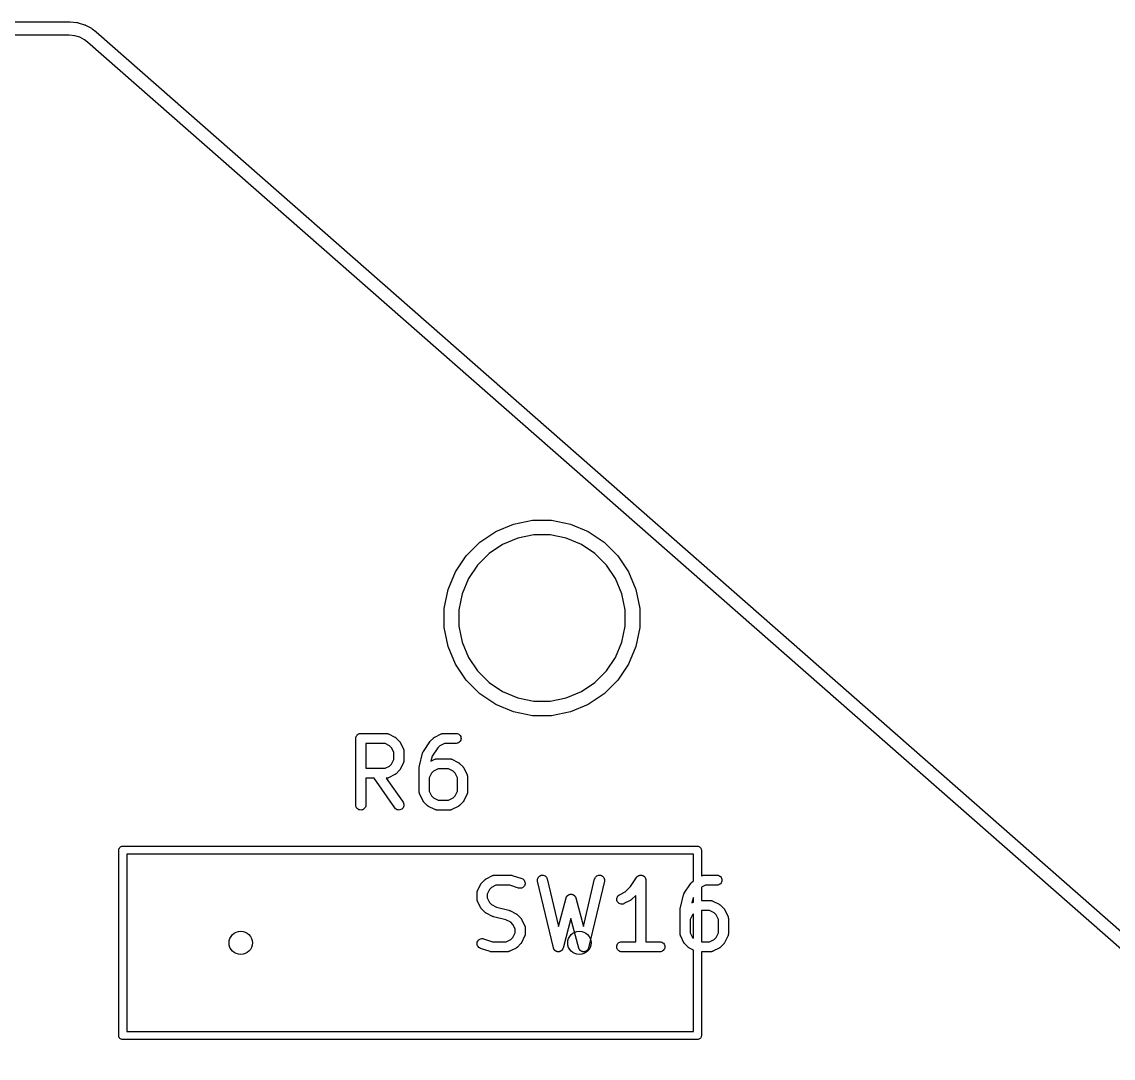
# Model space of a CAD drawing. Extents: x 17 to 176, y -177 to -9.
# Drawn here: x 125.75 to 142.12, y -24.59 to -9.04 of the extents above; entities that cross this region are included whole.
import ezdxf

# ---------------------------------------------------------------- set-up
doc = ezdxf.new("R2010")
doc.units = 0
doc.layers.add('BLACK', color=7, linetype='CONTINUOUS')

msp = doc.modelspace()

# ---------------------------------------------------------------- linework, layer by layer
at = {"layer": 'BLACK', "linetype": 'CONTINUOUS'}
for p, q in [((112.273, -9.044), (126.469, -9.044)), ((126.469, -9.044), (126.474, -9.0445)), ((126.474, -9.0445), (126.474, -9.0445)), ((126.474, -9.0445), (126.573, -9.0541)), ((126.573, -9.0541), (126.573, -9.0541)), ((126.573, -9.0541), (126.574, -9.0543)), ((126.574, -9.0543), (126.583, -9.0562)), ((126.583, -9.0562), (126.592, -9.0579)), ((126.592, -9.0579), (126.687, -9.0866)), ((126.687, -9.0866), (126.688, -9.087)), ((126.688, -9.087), (126.697, -9.0906)), ((126.697, -9.0906), (126.705, -9.094)), ((126.705, -9.094), (126.792, -9.1406)), ((126.792, -9.1406), (126.794, -9.1412)), ((126.794, -9.1412), (126.8, -9.1455)), ((126.8, -9.1455), (126.806, -9.1495)), ((126.806, -9.1495), (126.859, -9.1899)), ((126.46, -9.244), (112.368, -9.244)), ((126.544, -9.2522), (126.46, -9.244)), ((126.62, -9.2752), (126.544, -9.2522)), ((126.691, -9.3133), (126.62, -9.2752)), ((126.736, -9.3476), (126.691, -9.3133)), ((126.859, -9.1899), (126.862, -9.1919)), ((126.862, -9.1919), (175.379, -51.7871)), ((175.24, -51.931), (126.736, -9.3476)), ((133.124, -16.5772), (133.407, -16.5209)), ((133.407, -16.5209), (133.696, -16.5209)), ((133.696, -16.5209), (133.979, -16.5772)), ((132.617, -16.8481), (132.857, -16.6877)), ((132.857, -16.6877), (133.124, -16.5772)), ((133.979, -16.5772), (134.245, -16.6877)), ((134.245, -16.6877), (134.485, -16.8481)), ((132.413, -17.0522), (132.617, -16.8481)), ((133.188, -16.7878), (132.961, -16.8817)), ((133.429, -16.7399), (133.188, -16.7878)), ((133.674, -16.7399), (133.429, -16.7399)), ((133.915, -16.7878), (133.674, -16.7399)), ((134.142, -16.8817), (133.915, -16.7878)), ((134.485, -16.8481), (134.69, -17.0522)), ((132.757, -17.0181), (132.583, -17.1918)), ((132.961, -16.8817), (132.757, -17.0181)), ((134.346, -17.0181), (134.142, -16.8817)), ((134.52, -17.1918), (134.346, -17.0181)), ((132.253, -17.2922), (132.413, -17.0522)), ((134.69, -17.0522), (134.85, -17.2922)), ((132.142, -17.5589), (132.253, -17.2922)), ((132.583, -17.1918), (132.447, -17.3959)), ((134.656, -17.3959), (134.52, -17.1918)), ((134.85, -17.2922), (134.96, -17.5589)), ((132.447, -17.3959), (132.353, -17.6228)), ((134.75, -17.6228), (134.656, -17.3959)), ((132.086, -17.842), (132.142, -17.5589)), ((132.353, -17.6228), (132.305, -17.8636)), ((134.798, -17.8636), (134.75, -17.6228)), ((134.96, -17.5589), (135.017, -17.842)), ((132.086, -18.1307), (132.086, -17.842)), ((135.017, -17.842), (135.017, -18.1307)), ((132.305, -17.8636), (132.305, -18.1091)), ((134.798, -18.1091), (134.798, -17.8636)), ((132.142, -18.4138), (132.086, -18.1307)), ((132.305, -18.1091), (132.353, -18.35)), ((134.75, -18.35), (134.798, -18.1091)), ((135.017, -18.1307), (134.96, -18.4138)), ((132.253, -18.6805), (132.142, -18.4138)), ((132.353, -18.35), (132.447, -18.5768)), ((134.656, -18.5768), (134.75, -18.35)), ((134.96, -18.4138), (134.85, -18.6805)), ((132.447, -18.5768), (132.583, -18.781)), ((134.52, -18.781), (134.656, -18.5768)), ((132.413, -18.9206), (132.253, -18.6805)), ((132.583, -18.781), (132.757, -18.9546)), ((134.346, -18.9546), (134.52, -18.781)), ((134.85, -18.6805), (134.69, -18.9206)), ((132.617, -19.1247), (132.413, -18.9206)), ((132.757, -18.9546), (132.961, -19.091)), ((134.142, -19.091), (134.346, -18.9546)), ((134.69, -18.9206), (134.485, -19.1247)), ((132.857, -19.285), (132.617, -19.1247)), ((132.961, -19.091), (133.188, -19.185)), ((133.915, -19.185), (134.142, -19.091)), ((134.485, -19.1247), (134.245, -19.285)), ((133.124, -19.3955), (132.857, -19.285)), ((133.188, -19.185), (133.429, -19.2329)), ((133.429, -19.2329), (133.674, -19.2329)), ((133.674, -19.2329), (133.915, -19.185)), ((134.245, -19.285), (133.979, -19.3955)), ((133.407, -19.4518), (133.124, -19.3955)), ((133.696, -19.4518), (133.407, -19.4518)), ((133.979, -19.3955), (133.696, -19.4518)), ((130.759, -19.7913), (130.76, -19.7843)), ((130.759, -19.7918), (130.759, -19.7913)), ((130.759, -19.7919), (130.759, -19.7918)), ((130.759, -19.7924), (130.759, -19.7919)), ((130.759, -19.7919), (130.759, -19.7919)), ((130.759, -20.7924), (130.759, -19.7924)), ((130.76, -19.7773), (130.761, -19.777)), ((130.76, -19.7843), (130.76, -19.7773)), ((130.761, -19.7768), (130.763, -19.7701)), ((130.761, -19.777), (130.761, -19.7768)), ((130.763, -19.7701), (130.765, -19.7633)), ((130.765, -19.7628), (130.768, -19.7566)), ((130.765, -19.7631), (130.765, -19.7628)), ((130.765, -19.7633), (130.765, -19.7631)), ((130.768, -19.7566), (130.772, -19.7504)), ((130.772, -19.75), (130.777, -19.7446)), ((130.772, -19.7502), (130.772, -19.75)), ((130.772, -19.7504), (130.772, -19.7502)), ((130.777, -19.7446), (130.781, -19.7392)), ((130.781, -19.7388), (130.787, -19.7344)), ((130.781, -19.739), (130.781, -19.7388)), ((130.781, -19.7392), (130.781, -19.739)), ((130.787, -19.7344), (130.792, -19.7299)), ((130.792, -19.7299), (130.793, -19.7298)), ((130.793, -19.7296), (130.799, -19.7264)), ((130.793, -19.7298), (130.793, -19.7296)), ((130.799, -19.7264), (130.805, -19.723)), ((130.805, -19.723), (130.806, -19.723)), ((130.806, -19.7228), (130.813, -19.7208)), ((130.806, -19.723), (130.806, -19.7228)), ((130.813, -19.7208), (130.819, -19.7188)), ((130.819, -19.7188), (130.82, -19.7188)), ((130.82, -19.7187), (130.827, -19.7181)), ((130.82, -19.7188), (130.82, -19.7187)), ((130.827, -19.7181), (130.834, -19.7174)), ((130.834, -19.7174), (131.215, -19.7174)), ((131.215, -19.7174), (131.216, -19.7174)), ((131.216, -19.7174), (131.218, -19.7176)), ((131.218, -19.7176), (131.22, -19.7176)), ((131.22, -19.7176), (131.225, -19.7184)), ((131.225, -19.7184), (131.23, -19.719)), ((131.23, -19.719), (131.233, -19.7197)), ((131.233, -19.7197), (131.235, -19.7201)), ((131.235, -19.7201), (131.24, -19.7219)), ((131.24, -19.7219), (131.244, -19.7234)), ((131.244, -19.7234), (131.246, -19.7245)), ((131.246, -19.7245), (131.248, -19.7253)), ((131.248, -19.7253), (131.344, -19.7729)), ((131.344, -19.7729), (131.345, -19.7734)), ((131.345, -19.7734), (131.348, -19.7757)), ((131.348, -19.7757), (131.352, -19.7777)), ((131.352, -19.7777), (131.354, -19.7797)), ((131.354, -19.7797), (131.357, -19.7814)), ((131.357, -19.7814), (131.36, -19.7843)), ((131.36, -19.7843), (131.363, -19.787)), ((131.363, -19.787), (131.411, -19.8346)), ((131.876, -19.8346), (131.924, -19.787)), ((131.924, -19.7862), (131.928, -19.7836)), ((131.924, -19.787), (131.924, -19.7862)), ((131.928, -19.7836), (131.931, -19.7807)), ((131.931, -19.7807), (131.933, -19.779)), ((131.933, -19.779), (131.936, -19.7771)), ((131.936, -19.7771), (131.94, -19.7752)), ((131.94, -19.7752), (131.943, -19.7729)), ((131.943, -19.7729), (132.038, -19.7253)), ((132.038, -19.7253), (132.039, -19.7248)), ((132.039, -19.7248), (132.041, -19.7241)), ((132.041, -19.7241), (132.043, -19.723)), ((132.043, -19.723), (132.048, -19.7216)), ((132.048, -19.7216), (132.053, -19.7198)), ((132.053, -19.7198), (132.055, -19.7194)), ((132.055, -19.7194), (132.057, -19.7188)), ((132.057, -19.7188), (132.063, -19.7183)), ((132.063, -19.7183), (132.068, -19.7175)), ((132.068, -19.7175), (132.07, -19.7176)), ((132.07, -19.7176), (132.072, -19.7174)), ((132.072, -19.7174), (132.262, -19.7174)), ((132.262, -19.7174), (132.264, -19.7174)), ((132.264, -19.7174), (132.278, -19.719)), ((132.278, -19.719), (132.292, -19.7234)), ((132.292, -19.7234), (132.305, -19.7305)), ((132.305, -19.7305), (132.316, -19.7399)), ((132.316, -19.7399), (132.325, -19.7513)), ((132.325, -19.7513), (132.332, -19.7643)), ((132.332, -19.7643), (132.336, -19.7783)), ((132.336, -19.8075), (132.332, -19.8214)), ((132.336, -19.7783), (132.337, -19.7929)), ((132.337, -19.7929), (132.336, -19.8075)), ((130.909, -19.8674), (130.909, -20.2412)), ((131.197, -19.8674), (130.909, -19.8674)), ((131.266, -19.9016), (131.197, -19.8674)), ((131.296, -19.932), (131.266, -19.9016)), ((131.33, -20.0006), (131.296, -19.932)), ((131.411, -19.8346), (131.411, -19.8353)), ((131.411, -19.8353), (131.414, -19.8386)), ((131.414, -19.8386), (131.417, -19.8417)), ((131.417, -19.8417), (131.419, -19.8443)), ((131.419, -19.8443), (131.421, -19.8468)), ((131.421, -19.8468), (131.423, -19.8505)), ((131.423, -19.8505), (131.425, -19.8541)), ((131.425, -19.8541), (131.472, -19.9493)), ((131.472, -19.9493), (131.473, -19.9503)), ((131.473, -19.9503), (131.474, -19.9523)), ((131.474, -19.9523), (131.475, -19.9543)), ((131.475, -19.9543), (131.476, -19.9592)), ((131.476, -19.9592), (131.478, -19.964)), ((131.478, -19.964), (131.478, -19.9662)), ((131.478, -19.9662), (131.479, -19.9683)), ((131.479, -19.9683), (131.479, -19.9734)), ((131.772, -19.9889), (131.867, -19.846)), ((131.867, -19.8451), (131.872, -19.8399)), ((131.867, -19.8459), (131.867, -19.8451)), ((131.867, -19.846), (131.867, -19.8459)), ((131.867, -19.8459), (131.867, -19.8459)), ((131.867, -19.8459), (131.867, -19.8459)), ((131.872, -19.8399), (131.876, -19.8346)), ((131.987, -19.9354), (131.904, -20.0613)), ((132.021, -19.9016), (131.987, -19.9354)), ((132.09, -19.8674), (132.021, -19.9016)), ((132.262, -19.8674), (132.09, -19.8674)), ((132.277, -19.866), (132.262, -19.8674)), ((132.291, -19.8617), (132.277, -19.866)), ((132.304, -19.8548), (132.291, -19.8617)), ((132.315, -19.8456), (132.304, -19.8548)), ((132.325, -19.8343), (132.315, -19.8456)), ((132.332, -19.8214), (132.325, -19.8343)), ((131.296, -20.1765), (131.33, -20.108)), ((131.33, -20.108), (131.33, -20.0006)), ((131.479, -19.9734), (131.48, -19.9785)), ((131.48, -20.1312), (131.479, -20.1362)), ((131.48, -19.9785), (131.48, -19.9807)), ((131.48, -19.9807), (131.48, -19.9829)), ((131.48, -19.9829), (131.48, -20.1257)), ((131.48, -20.1257), (131.48, -20.1268)), ((131.48, -20.1268), (131.48, -20.129)), ((131.48, -20.129), (131.48, -20.1312)), ((131.714, -20.2028), (131.761, -20.0123)), ((131.761, -20.0113), (131.763, -20.0066)), ((131.761, -20.0123), (131.761, -20.0113)), ((131.763, -20.0066), (131.765, -20.0018)), ((131.765, -20.0018), (131.766, -19.9997)), ((131.766, -19.9997), (131.767, -19.9976)), ((131.767, -19.9976), (131.769, -19.9933)), ((131.769, -19.9933), (131.772, -19.9889)), ((131.904, -20.0613), (131.885, -20.1354)), ((131.885, -20.1354), (131.943, -20.1063)), ((131.943, -20.1063), (131.944, -20.1058)), ((131.944, -20.1058), (131.946, -20.105)), ((131.946, -20.105), (131.948, -20.104)), ((131.948, -20.104), (131.953, -20.1025)), ((131.953, -20.1025), (131.958, -20.1007)), ((131.958, -20.1007), (131.96, -20.1004)), ((131.96, -20.1004), (131.962, -20.0998)), ((131.962, -20.0998), (131.967, -20.0993)), ((131.967, -20.0993), (131.972, -20.0985)), ((131.972, -20.0985), (131.975, -20.0985)), ((131.975, -20.0985), (131.977, -20.0983)), ((131.977, -20.0983), (132.167, -20.0983)), ((132.167, -20.0983), (132.168, -20.0983)), ((132.168, -20.0983), (132.17, -20.0986)), ((132.17, -20.0986), (132.173, -20.0985)), ((132.173, -20.0985), (132.178, -20.0994)), ((132.178, -20.0994), (132.183, -20.1)), ((132.183, -20.1), (132.185, -20.1006)), ((132.185, -20.1006), (132.187, -20.101)), ((132.187, -20.101), (132.192, -20.1029)), ((132.192, -20.1029), (132.197, -20.1044)), ((132.197, -20.1044), (132.199, -20.1055)), ((132.199, -20.1055), (132.201, -20.1063)), ((132.201, -20.1063), (132.296, -20.1539)), ((130.909, -20.2412), (131.197, -20.2412)), ((131.197, -20.2412), (131.266, -20.2069)), ((131.266, -20.2069), (131.296, -20.1765)), ((131.411, -20.274), (131.363, -20.3216)), ((131.413, -20.2707), (131.411, -20.274)), ((131.416, -20.2677), (131.413, -20.2707)), ((131.418, -20.2651), (131.416, -20.2677)), ((131.42, -20.2627), (131.418, -20.2651)), ((131.422, -20.259), (131.42, -20.2627)), ((131.424, -20.2554), (131.422, -20.259)), ((131.425, -20.2545), (131.424, -20.2554)), ((131.472, -20.1593), (131.425, -20.2545)), ((131.473, -20.1572), (131.472, -20.1593)), ((131.474, -20.1553), (131.473, -20.1572)), ((131.476, -20.1504), (131.474, -20.1553)), ((131.478, -20.1456), (131.476, -20.1504)), ((131.479, -20.1413), (131.478, -20.1434)), ((131.478, -20.1434), (131.478, -20.1456)), ((131.479, -20.1362), (131.479, -20.1413)), ((131.711, -20.2172), (131.712, -20.2113)), ((131.711, -20.2186), (131.711, -20.2172)), ((131.711, -20.2199), (131.711, -20.2186)), ((131.711, -20.221), (131.711, -20.2199)), ((131.711, -20.6019), (131.711, -20.221)), ((131.712, -20.2113), (131.713, -20.2054)), ((131.713, -20.2041), (131.714, -20.2028)), ((131.713, -20.2054), (131.713, -20.2041)), ((131.926, -20.2826), (131.896, -20.313)), ((131.994, -20.2483), (131.926, -20.2826)), ((132.15, -20.2483), (131.994, -20.2483)), ((132.218, -20.2826), (132.15, -20.2483)), ((132.248, -20.313), (132.218, -20.2826)), ((132.296, -20.1539), (132.297, -20.1543)), ((132.297, -20.1543), (132.3, -20.1566)), ((132.3, -20.1566), (132.304, -20.1586)), ((132.304, -20.1586), (132.307, -20.1606)), ((132.307, -20.1606), (132.309, -20.1623)), ((132.309, -20.1623), (132.312, -20.1652)), ((132.312, -20.1652), (132.316, -20.1679)), ((132.316, -20.1679), (132.363, -20.2155)), ((132.363, -20.2155), (132.364, -20.2163)), ((132.364, -20.2163), (132.366, -20.2196)), ((132.366, -20.2196), (132.369, -20.2226)), ((132.369, -20.2226), (132.371, -20.2253)), ((132.371, -20.2253), (132.373, -20.2277)), ((132.373, -20.2277), (132.375, -20.2315)), ((132.375, -20.2315), (132.377, -20.235)), ((132.377, -20.235), (132.425, -20.3303)), ((131.033, -20.3912), (130.909, -20.3912)), ((130.909, -20.3912), (130.909, -20.7924)), ((131.344, -20.8354), (131.033, -20.3912)), ((131.217, -20.391), (131.216, -20.3911)), ((131.216, -20.3911), (131.467, -20.7494)), ((131.219, -20.3911), (131.217, -20.391)), ((131.224, -20.3903), (131.219, -20.3911)), ((131.229, -20.3898), (131.224, -20.3903)), ((131.232, -20.3891), (131.229, -20.3898)), ((131.234, -20.3888), (131.232, -20.3891)), ((131.239, -20.387), (131.234, -20.3888)), ((131.243, -20.3855), (131.239, -20.387)), ((131.245, -20.3845), (131.243, -20.3855)), ((131.247, -20.3837), (131.245, -20.3845)), ((131.248, -20.3833), (131.247, -20.3837)), ((131.344, -20.3357), (131.248, -20.3833)), ((131.347, -20.3334), (131.344, -20.3357)), ((131.351, -20.3315), (131.347, -20.3334)), ((131.353, -20.3295), (131.351, -20.3315)), ((131.356, -20.3279), (131.353, -20.3295)), ((131.359, -20.325), (131.356, -20.3279)), ((131.362, -20.3223), (131.359, -20.325)), ((131.363, -20.3216), (131.362, -20.3223)), ((131.896, -20.313), (131.861, -20.3815)), ((131.861, -20.3815), (131.861, -20.5842)), ((132.283, -20.3815), (132.248, -20.313)), ((132.283, -20.5842), (132.283, -20.3815)), ((132.425, -20.3303), (132.425, -20.3312)), ((132.425, -20.3312), (132.426, -20.3333)), ((132.426, -20.3333), (132.427, -20.3352)), ((132.427, -20.3352), (132.429, -20.3401)), ((132.429, -20.3401), (132.43, -20.3449)), ((132.43, -20.3449), (132.431, -20.3471)), ((132.431, -20.3471), (132.431, -20.3492)), ((132.431, -20.3492), (132.432, -20.3543)), ((132.432, -20.3543), (132.433, -20.3594)), ((132.433, -20.3594), (132.432, -20.3616)), ((132.432, -20.3616), (132.433, -20.3638)), ((132.433, -20.3638), (132.433, -20.6019)), ((131.712, -20.6041), (131.711, -20.6019)), ((131.711, -20.6063), (131.712, -20.6041)), ((131.712, -20.6114), (131.711, -20.6063)), ((131.713, -20.6165), (131.712, -20.6114)), ((131.713, -20.6186), (131.713, -20.6165)), ((131.714, -20.6208), (131.713, -20.6186)), ((131.715, -20.6256), (131.714, -20.6208)), ((131.717, -20.6305), (131.715, -20.6256)), ((131.861, -20.5842), (131.896, -20.6527)), ((132.248, -20.6527), (132.283, -20.5842)), ((132.428, -20.6266), (132.427, -20.6314)), ((132.43, -20.6218), (132.428, -20.6266)), ((132.431, -20.6175), (132.43, -20.6196)), ((132.43, -20.6196), (132.43, -20.6218)), ((132.432, -20.6124), (132.431, -20.6175)), ((132.433, -20.603), (132.432, -20.6051)), ((132.432, -20.6051), (132.433, -20.6074)), ((132.433, -20.6074), (132.432, -20.6124)), ((132.433, -20.6019), (132.433, -20.603)), ((131.467, -20.7494), (131.467, -20.7502)), ((131.467, -20.7502), (131.474, -20.7631)), ((131.474, -20.7631), (131.479, -20.7771)), ((131.479, -20.7771), (131.48, -20.7916)), ((131.718, -20.6324), (131.717, -20.6305)), ((131.719, -20.6345), (131.718, -20.6324)), ((131.719, -20.6354), (131.719, -20.6345)), ((131.767, -20.7307), (131.719, -20.6354)), ((131.769, -20.7343), (131.767, -20.7307)), ((131.771, -20.738), (131.769, -20.7343)), ((131.773, -20.7404), (131.771, -20.738)), ((131.775, -20.7431), (131.773, -20.7404)), ((131.778, -20.7461), (131.775, -20.7431)), ((131.78, -20.7494), (131.778, -20.7461)), ((131.781, -20.7502), (131.78, -20.7494)), ((131.828, -20.7978), (131.781, -20.7502)), ((131.896, -20.6527), (131.926, -20.6831)), ((131.926, -20.6831), (131.994, -20.7174)), ((131.994, -20.7174), (132.15, -20.7174)), ((132.15, -20.7174), (132.218, -20.6831)), ((132.218, -20.6831), (132.248, -20.6527)), ((132.363, -20.7502), (132.316, -20.7978)), ((132.366, -20.7469), (132.363, -20.7502)), ((132.369, -20.7439), (132.366, -20.7469)), ((132.37, -20.7413), (132.369, -20.7439)), ((132.372, -20.7389), (132.37, -20.7413)), ((132.374, -20.7352), (132.372, -20.7389)), ((132.377, -20.7316), (132.374, -20.7352)), ((132.425, -20.6354), (132.377, -20.7307)), ((132.377, -20.7307), (132.377, -20.7316)), ((132.426, -20.6334), (132.425, -20.6354)), ((132.427, -20.6314), (132.426, -20.6334)), ((130.76, -20.8069), (130.759, -20.7924)), ((130.765, -20.821), (130.76, -20.8069)), ((130.771, -20.8339), (130.765, -20.821)), ((130.781, -20.8452), (130.771, -20.8339)), ((130.792, -20.8546), (130.781, -20.8452)), ((130.805, -20.8615), (130.792, -20.8546)), ((130.819, -20.8658), (130.805, -20.8615)), ((130.833, -20.8674), (130.819, -20.8658)), ((130.848, -20.8661), (130.833, -20.8674)), ((130.862, -20.8619), (130.848, -20.8661)), ((130.875, -20.8551), (130.862, -20.8619)), ((130.886, -20.846), (130.875, -20.8551)), ((130.896, -20.8348), (130.886, -20.846)), ((130.903, -20.8219), (130.896, -20.8348)), ((130.907, -20.808), (130.903, -20.8219)), ((130.909, -20.7934), (130.907, -20.808)), ((130.909, -20.7924), (130.909, -20.7934)), ((131.353, -20.8465), (131.344, -20.8354)), ((131.365, -20.8556), (131.353, -20.8465)), ((131.378, -20.8622), (131.365, -20.8556)), ((131.392, -20.8662), (131.378, -20.8622)), ((131.407, -20.8674), (131.392, -20.8662)), ((131.421, -20.8657), (131.407, -20.8674)), ((131.435, -20.8612), (131.421, -20.8657)), ((131.448, -20.8541), (131.435, -20.8612)), ((131.459, -20.8447), (131.448, -20.8541)), ((131.468, -20.8332), (131.459, -20.8447)), ((131.475, -20.8202), (131.468, -20.8332)), ((131.479, -20.8062), (131.475, -20.8202)), ((131.48, -20.7916), (131.479, -20.8062)), ((131.832, -20.8005), (131.828, -20.7978)), ((131.835, -20.8034), (131.832, -20.8005)), ((131.837, -20.8051), (131.835, -20.8034)), ((131.84, -20.8071), (131.837, -20.8051)), ((131.844, -20.8091), (131.84, -20.8071)), ((131.847, -20.8114), (131.844, -20.8091)), ((131.848, -20.8118), (131.847, -20.8114)), ((131.943, -20.8595), (131.848, -20.8118)), ((131.945, -20.8603), (131.943, -20.8595)), ((131.947, -20.8613), (131.945, -20.8603)), ((131.952, -20.8629), (131.947, -20.8613)), ((131.957, -20.8647), (131.952, -20.8629)), ((131.959, -20.8651), (131.957, -20.8647)), ((131.961, -20.8657), (131.959, -20.8651)), ((131.966, -20.8663), (131.961, -20.8657)), ((131.971, -20.8672), (131.966, -20.8663)), ((131.974, -20.8671), (131.971, -20.8672)), ((131.976, -20.8674), (131.974, -20.8671)), ((131.977, -20.8674), (131.976, -20.8674)), ((132.167, -20.8674), (131.977, -20.8674)), ((132.169, -20.8672), (132.167, -20.8674)), ((132.172, -20.8673), (132.169, -20.8672)), ((132.177, -20.8665), (132.172, -20.8673)), ((132.182, -20.866), (132.177, -20.8665)), ((132.184, -20.8653), (132.182, -20.866)), ((132.186, -20.865), (132.184, -20.8653)), ((132.191, -20.8632), (132.186, -20.865)), ((132.196, -20.8617), (132.191, -20.8632)), ((132.198, -20.8607), (132.196, -20.8617)), ((132.2, -20.8599), (132.198, -20.8607)), ((132.201, -20.8595), (132.2, -20.8599)), ((132.296, -20.8118), (132.201, -20.8595)), ((132.3, -20.8096), (132.296, -20.8118)), ((132.303, -20.8077), (132.3, -20.8096)), ((132.306, -20.8057), (132.303, -20.8077)), ((132.308, -20.8041), (132.306, -20.8057)), ((132.311, -20.8012), (132.308, -20.8041)), ((132.315, -20.7985), (132.311, -20.8012)), ((132.316, -20.7978), (132.315, -20.7985)), ((127.206, -21.4469), (127.212, -21.4365)), ((127.212, -21.4365), (127.219, -21.4274)), ((127.219, -21.4274), (127.229, -21.4199)), ((127.229, -21.4199), (127.239, -21.4143)), ((127.239, -21.4143), (127.25, -21.4109)), ((127.25, -21.4109), (127.259, -21.41)), ((127.259, -21.41), (127.262, -21.4097)), ((127.262, -21.4097), (127.265, -21.41)), ((127.265, -21.41), (135.879, -21.41)), ((135.879, -21.41), (135.882, -21.4097)), ((135.882, -21.4097), (135.885, -21.41)), ((135.885, -21.41), (135.885, -21.41)), ((135.885, -21.41), (135.894, -21.4109)), ((135.894, -21.4109), (135.905, -21.4143)), ((135.905, -21.4143), (135.915, -21.4199)), ((135.915, -21.4199), (135.925, -21.4274)), ((135.925, -21.4274), (135.932, -21.4365)), ((135.932, -21.4365), (135.938, -21.4469)), ((127.202, -21.47), (127.203, -21.4582)), ((127.202, -21.4729), (127.202, -21.47)), ((127.202, -24.247), (127.202, -21.4729)), ((127.203, -21.4582), (127.206, -21.4469)), ((127.322, -21.53), (127.322, -24.19)), ((135.822, -21.53), (127.322, -21.53)), ((135.822, -21.9285), (135.822, -21.53)), ((135.938, -21.4469), (135.941, -21.4582)), ((135.941, -21.4582), (135.942, -21.47)), ((135.942, -21.47), (135.942, -21.4729)), ((135.942, -21.4729), (135.942, -21.8564)), ((132.647, -21.9606), (132.695, -21.913)), ((132.695, -21.9122), (132.699, -21.9096)), ((132.695, -21.913), (132.695, -21.9122)), ((132.699, -21.9096), (132.702, -21.9067)), ((132.702, -21.9067), (132.704, -21.905)), ((132.704, -21.905), (132.707, -21.9031)), ((132.707, -21.9031), (132.711, -21.9012)), ((132.711, -21.9012), (132.714, -21.8989)), ((132.714, -21.8989), (132.809, -21.8513)), ((132.809, -21.8513), (132.81, -21.8508)), ((132.81, -21.8508), (132.812, -21.8501)), ((132.812, -21.8501), (132.814, -21.849)), ((132.814, -21.849), (132.819, -21.8476)), ((132.819, -21.8476), (132.824, -21.8458)), ((132.824, -21.8458), (132.826, -21.8454)), ((132.826, -21.8454), (132.828, -21.8448)), ((132.828, -21.8448), (132.833, -21.8443)), ((132.833, -21.8443), (132.839, -21.8435)), ((132.839, -21.8435), (132.841, -21.8436)), ((132.841, -21.8436), (132.843, -21.8434)), ((132.843, -21.8434), (133.081, -21.8434)), ((133.081, -21.8434), (133.082, -21.8434)), ((133.082, -21.8434), (133.086, -21.8439)), ((133.086, -21.8439), (133.09, -21.844)), ((133.09, -21.844), (133.094, -21.8447)), ((133.094, -21.8447), (133.097, -21.845)), ((133.097, -21.845), (133.101, -21.8463)), ((133.101, -21.8463), (133.105, -21.8472)), ((133.105, -21.8472), (133.248, -21.8948)), ((133.248, -21.8948), (133.249, -21.8952)), ((133.249, -21.8952), (133.262, -21.9013)), ((133.262, -21.9013), (133.274, -21.9099)), ((133.274, -21.9099), (133.284, -21.9207)), ((133.284, -21.9207), (133.291, -21.9332)), ((133.291, -21.9332), (133.296, -21.9469)), ((133.482, -21.9202), (133.483, -21.9056)), ((133.484, -21.9347), (133.482, -21.9202)), ((133.483, -21.9056), (133.487, -21.8915)), ((133.484, -21.9358), (133.484, -21.9347)), ((133.722, -22.9358), (133.484, -21.9358)), ((133.487, -21.8915), (133.494, -21.8784)), ((133.494, -21.8784), (133.503, -21.8668)), ((133.503, -21.8668), (133.514, -21.8572)), ((133.514, -21.8572), (133.527, -21.85)), ((133.527, -21.85), (133.54, -21.8453)), ((133.54, -21.8453), (133.555, -21.8434)), ((133.555, -21.8434), (133.569, -21.8444)), ((133.569, -21.8444), (133.584, -21.8482)), ((133.584, -21.8482), (133.597, -21.8546)), ((133.597, -21.8546), (133.608, -21.8635)), ((133.608, -21.8635), (133.618, -21.8745)), ((133.618, -21.8745), (133.625, -21.8872)), ((133.625, -21.8872), (133.63, -21.901)), ((133.63, -21.901), (133.799, -22.6119)), ((134.172, -22.6119), (134.341, -21.901)), ((134.487, -21.9358), (134.249, -22.9358)), ((134.341, -21.901), (134.342, -21.9)), ((134.342, -21.9), (134.347, -21.8862)), ((134.347, -21.8862), (134.354, -21.8737)), ((134.354, -21.8737), (134.364, -21.8628)), ((134.364, -21.8628), (134.376, -21.8541)), ((134.376, -21.8541), (134.389, -21.8478)), ((134.389, -21.8478), (134.403, -21.8442)), ((134.403, -21.8442), (134.418, -21.8435)), ((134.418, -21.8435), (134.432, -21.8455)), ((134.432, -21.8455), (134.446, -21.8504)), ((134.446, -21.8504), (134.459, -21.8579)), ((134.459, -21.8579), (134.47, -21.8676)), ((134.47, -21.8676), (134.478, -21.8793)), ((134.478, -21.8793), (134.485, -21.8925)), ((134.485, -21.8925), (134.488, -21.9066)), ((134.489, -21.9212), (134.487, -21.9358)), ((134.488, -21.9066), (134.489, -21.9212)), ((134.88, -22.0135), (134.971, -21.8768)), ((134.971, -21.8768), (134.972, -21.876)), ((134.972, -21.8759), (134.976, -21.8703)), ((134.972, -21.876), (134.972, -21.8759)), ((134.972, -21.876), (134.972, -21.876)), ((134.972, -21.876), (134.972, -21.876)), ((134.976, -21.8703), (134.981, -21.8648)), ((134.981, -21.8647), (134.987, -21.86)), ((134.981, -21.8648), (134.981, -21.8647)), ((134.981, -21.8648), (134.981, -21.8648)), ((134.987, -21.86), (134.992, -21.8556)), ((134.992, -21.8556), (134.999, -21.852)), ((134.992, -21.8556), (134.992, -21.8556)), ((134.992, -21.8556), (134.992, -21.8556)), ((134.999, -21.852), (135.005, -21.8488)), ((135.005, -21.8488), (135.013, -21.8467)), ((135.005, -21.8488), (135.005, -21.8488)), ((135.005, -21.8488), (135.005, -21.8488)), ((135.013, -21.8467), (135.019, -21.8447)), ((135.019, -21.8447), (135.027, -21.844)), ((135.019, -21.8447), (135.019, -21.8447)), ((135.019, -21.8447), (135.019, -21.8447)), ((135.027, -21.844), (135.034, -21.8434)), ((135.034, -21.8434), (135.034, -21.8434)), ((135.034, -21.8434), (135.042, -21.8442)), ((135.034, -21.8434), (135.034, -21.8434)), ((135.042, -21.8442), (135.049, -21.8449)), ((135.049, -21.8449), (135.049, -21.8449)), ((135.049, -21.8449), (135.049, -21.8449)), ((135.049, -21.8449), (135.056, -21.8472)), ((135.056, -21.8472), (135.062, -21.8492)), ((135.062, -21.8492), (135.063, -21.8493)), ((135.063, -21.8493), (135.063, -21.8493)), ((135.063, -21.8493), (135.069, -21.8528)), ((135.069, -21.8528), (135.075, -21.8562)), ((135.075, -21.8562), (135.075, -21.8562)), ((135.075, -21.8562), (135.075, -21.8563)), ((135.075, -21.8563), (135.081, -21.8609)), ((135.081, -21.8609), (135.087, -21.8655)), ((135.087, -21.8655), (135.087, -21.8656)), ((135.087, -21.8656), (135.087, -21.8656)), ((135.087, -21.8656), (135.092, -21.8716)), ((135.092, -21.8716), (135.096, -21.8769)), ((135.096, -21.8769), (135.096, -21.8769)), ((135.096, -21.8769), (135.096, -21.877)), ((135.096, -21.877), (135.1, -21.8839)), ((135.1, -21.8839), (135.103, -21.8898)), ((135.103, -21.8898), (135.103, -21.8899)), ((135.103, -21.8899), (135.103, -21.8899)), ((135.103, -21.8899), (135.105, -21.897)), ((135.105, -21.897), (135.107, -21.9038)), ((135.107, -21.9038), (135.107, -21.9039)), ((135.107, -21.9039), (135.107, -21.9039)), ((135.107, -21.9039), (135.108, -21.9113)), ((135.108, -21.9113), (135.108, -21.9184)), ((135.108, -21.9184), (135.108, -22.8434)), ((135.79, -21.9606), (135.822, -21.9285)), ((135.942, -21.8564), (135.952, -21.8513)), ((135.952, -21.8513), (135.953, -21.8508)), ((135.953, -21.8508), (135.955, -21.8501)), ((135.955, -21.8501), (135.957, -21.849)), ((135.957, -21.849), (135.962, -21.8476)), ((135.962, -21.8476), (135.967, -21.8458)), ((135.967, -21.8458), (135.969, -21.8454)), ((135.969, -21.8454), (135.971, -21.8448)), ((135.971, -21.8448), (135.976, -21.8443)), ((135.976, -21.8443), (135.981, -21.8435)), ((135.981, -21.8435), (135.984, -21.8436)), ((135.984, -21.8436), (135.986, -21.8434)), ((135.986, -21.8434), (136.176, -21.8434)), ((136.176, -21.8434), (136.177, -21.8434)), ((136.177, -21.8434), (136.192, -21.845)), ((136.192, -21.845), (136.206, -21.8494)), ((136.206, -21.8494), (136.219, -21.8565)), ((136.219, -21.8565), (136.23, -21.8659)), ((136.23, -21.8659), (136.239, -21.8773)), ((136.239, -21.8773), (136.246, -21.8903)), ((136.25, -21.9335), (136.245, -21.9474)), ((136.246, -21.8903), (136.25, -21.9043)), ((136.25, -21.9043), (136.251, -21.9189)), ((136.251, -21.9189), (136.25, -21.9335)), ((132.578, -22.1034), (132.579, -22.0984)), ((132.579, -22.0933), (132.58, -22.0912)), ((132.579, -22.0984), (132.579, -22.0933)), ((132.58, -22.089), (132.582, -22.0842)), ((132.58, -22.0912), (132.58, -22.089)), ((132.582, -22.0842), (132.584, -22.0793)), ((132.584, -22.0793), (132.585, -22.0774)), ((132.585, -22.0753), (132.633, -21.9801)), ((132.585, -22.0774), (132.585, -22.0753)), ((132.633, -21.9791), (132.636, -21.9756)), ((132.633, -21.9801), (132.633, -21.9791)), ((132.636, -21.9756), (132.638, -21.9719)), ((132.638, -21.9719), (132.64, -21.9695)), ((132.64, -21.9695), (132.641, -21.9669)), ((132.641, -21.9669), (132.644, -21.9638)), ((132.644, -21.9638), (132.647, -21.9606)), ((132.762, -22.058), (132.727, -22.1266)), ((132.792, -22.0276), (132.762, -22.058)), ((132.861, -21.9934), (132.792, -22.0276)), ((133.069, -21.9934), (132.861, -21.9934)), ((133.2, -22.0372), (133.069, -21.9934)), ((133.214, -22.0404), (133.2, -22.0372)), ((133.229, -22.0408), (133.214, -22.0404)), ((133.244, -22.0384), (133.229, -22.0408)), ((133.257, -22.0332), (133.244, -22.0384)), ((133.27, -22.0254), (133.257, -22.0332)), ((133.28, -22.0154), (133.27, -22.0254)), ((133.289, -22.0035), (133.28, -22.0154)), ((133.295, -21.9902), (133.289, -22.0035)), ((133.298, -21.976), (133.295, -21.9902)), ((133.296, -21.9469), (133.299, -21.9613)), ((133.299, -21.9613), (133.298, -21.976)), ((134.714, -22.137), (134.799, -22.0948)), ((134.799, -22.0948), (134.88, -22.0135)), ((135.685, -22.1149), (135.781, -21.972)), ((135.781, -21.9711), (135.786, -21.9659)), ((135.781, -21.9719), (135.781, -21.9711)), ((135.781, -21.972), (135.781, -21.9719)), ((135.781, -21.9719), (135.781, -21.9719)), ((135.781, -21.9719), (135.781, -21.9719)), ((135.786, -21.9659), (135.79, -21.9606)), ((136.004, -21.9934), (135.942, -22.0241)), ((135.942, -22.0241), (135.942, -22.2243)), ((136.176, -21.9934), (136.004, -21.9934)), ((136.191, -21.992), (136.176, -21.9934)), ((136.205, -21.9877), (136.191, -21.992)), ((136.218, -21.9808), (136.205, -21.9877)), ((136.229, -21.9716), (136.218, -21.9808)), ((136.238, -21.9603), (136.229, -21.9716)), ((136.245, -21.9474), (136.238, -21.9603)), ((132.577, -22.1078), (132.578, -22.1056)), ((132.577, -22.1089), (132.577, -22.1078)), ((132.577, -22.2041), (132.577, -22.1089)), ((132.578, -22.2063), (132.577, -22.2041)), ((132.578, -22.1056), (132.578, -22.1034)), ((132.578, -22.2085), (132.578, -22.2063)), ((132.578, -22.2136), (132.578, -22.2085)), ((132.579, -22.2187), (132.578, -22.2136)), ((132.58, -22.2208), (132.579, -22.2187)), ((132.58, -22.223), (132.58, -22.2208)), ((132.582, -22.2278), (132.58, -22.223)), ((132.583, -22.2327), (132.582, -22.2278)), ((132.584, -22.2346), (132.583, -22.2327)), ((132.585, -22.2367), (132.584, -22.2346)), ((132.585, -22.2376), (132.585, -22.2367)), ((132.633, -22.3329), (132.585, -22.2376)), ((132.727, -22.1266), (132.727, -22.1864)), ((132.727, -22.1864), (132.762, -22.2549)), ((132.762, -22.2549), (132.792, -22.2853)), ((133.799, -22.6119), (133.913, -22.1848)), ((133.913, -22.1848), (133.914, -22.1838)), ((133.914, -22.1838), (133.915, -22.1815)), ((133.915, -22.1791), (133.917, -22.1747)), ((133.915, -22.1815), (133.915, -22.1791)), ((133.917, -22.1747), (133.919, -22.1701)), ((133.919, -22.1701), (133.92, -22.1681)), ((133.92, -22.1681), (133.921, -22.1658)), ((133.921, -22.1658), (133.924, -22.1619)), ((133.924, -22.1619), (133.927, -22.1578)), ((133.927, -22.1578), (133.929, -22.156)), ((133.929, -22.156), (133.93, -22.154)), ((133.93, -22.154), (133.934, -22.1507)), ((133.934, -22.1507), (133.937, -22.1472)), ((133.937, -22.1472), (133.939, -22.1458)), ((133.939, -22.1458), (133.941, -22.1441)), ((133.941, -22.1441), (133.945, -22.1416)), ((133.945, -22.1416), (133.949, -22.1388)), ((133.949, -22.1388), (133.951, -22.1378)), ((133.951, -22.1378), (133.953, -22.1365)), ((133.953, -22.1365), (133.958, -22.1349)), ((133.958, -22.1349), (133.962, -22.1329)), ((133.962, -22.1329), (133.965, -22.1323)), ((133.965, -22.1323), (133.967, -22.1315)), ((133.967, -22.1315), (133.972, -22.1307)), ((133.972, -22.1307), (133.977, -22.1297)), ((133.977, -22.1297), (133.979, -22.1296)), ((133.979, -22.1296), (133.981, -22.1292)), ((133.981, -22.1292), (133.986, -22.1294)), ((133.986, -22.1294), (133.991, -22.1293)), ((133.991, -22.1293), (133.994, -22.1297)), ((133.994, -22.1297), (133.996, -22.1298)), ((133.996, -22.1298), (134.001, -22.1309)), ((134.001, -22.1309), (134.006, -22.1318)), ((134.006, -22.1318), (134.008, -22.1326)), ((134.008, -22.1326), (134.01, -22.1332)), ((134.01, -22.1332), (134.015, -22.1352)), ((134.015, -22.1352), (134.019, -22.137)), ((134.019, -22.137), (134.021, -22.1383)), ((134.021, -22.1383), (134.024, -22.1393)), ((134.024, -22.1393), (134.028, -22.1422)), ((134.028, -22.1422), (134.032, -22.1448)), ((134.032, -22.1448), (134.033, -22.1465)), ((134.033, -22.1465), (134.035, -22.1479)), ((134.035, -22.1479), (134.039, -22.1515)), ((134.039, -22.1515), (134.042, -22.1548)), ((134.042, -22.1548), (134.044, -22.1568)), ((134.044, -22.1568), (134.045, -22.1586)), ((134.045, -22.1586), (134.048, -22.1628)), ((134.048, -22.1628), (134.051, -22.1667)), ((134.051, -22.1667), (134.052, -22.169)), ((134.052, -22.169), (134.053, -22.1711)), ((134.053, -22.1711), (134.055, -22.1756)), ((134.055, -22.1756), (134.057, -22.1801)), ((134.057, -22.1801), (134.057, -22.1825)), ((134.057, -22.1825), (134.058, -22.1848)), ((134.058, -22.1848), (134.172, -22.6119)), ((134.673, -22.1944), (134.677, -22.1801)), ((134.673, -22.209), (134.673, -22.1944)), ((134.675, -22.2235), (134.673, -22.209)), ((134.68, -22.2372), (134.675, -22.2235)), ((134.677, -22.1801), (134.683, -22.1668)), ((134.688, -22.2496), (134.68, -22.2372)), ((134.683, -22.1668), (134.691, -22.1549)), ((134.698, -22.2603), (134.688, -22.2496)), ((134.691, -22.1549), (134.702, -22.1448)), ((134.71, -22.2689), (134.698, -22.2603)), ((134.702, -22.1448), (134.714, -22.137)), ((134.876, -22.2236), (134.781, -22.2712)), ((134.88, -22.2213), (134.876, -22.2236)), ((134.884, -22.2194), (134.88, -22.2213)), ((134.886, -22.2174), (134.884, -22.2194)), ((134.889, -22.2158), (134.886, -22.2174)), ((134.892, -22.2129), (134.889, -22.2158)), ((134.895, -22.2102), (134.892, -22.2129)), ((134.896, -22.2095), (134.895, -22.2102)), ((134.958, -22.1471), (134.896, -22.2095)), ((134.958, -22.8434), (134.958, -22.1471)), ((135.627, -22.3288), (135.675, -22.1383)), ((135.675, -22.1373), (135.677, -22.1326)), ((135.675, -22.1383), (135.675, -22.1373)), ((135.677, -22.1326), (135.678, -22.1278)), ((135.678, -22.1278), (135.68, -22.1257)), ((135.68, -22.1236), (135.683, -22.1193)), ((135.68, -22.1257), (135.68, -22.1236)), ((135.683, -22.1193), (135.685, -22.1149)), ((135.817, -22.1873), (135.799, -22.2614)), ((135.799, -22.2614), (135.822, -22.2498)), ((135.822, -22.1803), (135.817, -22.1873)), ((135.822, -22.2498), (135.822, -22.1803)), ((135.942, -22.2243), (136.081, -22.2243)), ((136.081, -22.2243), (136.082, -22.2243)), ((136.082, -22.2243), (136.084, -22.2246)), ((136.084, -22.2246), (136.086, -22.2245)), ((136.086, -22.2245), (136.092, -22.2254)), ((136.092, -22.2254), (136.097, -22.226)), ((136.097, -22.226), (136.099, -22.2266)), ((136.099, -22.2266), (136.101, -22.227)), ((136.101, -22.227), (136.106, -22.2288)), ((136.106, -22.2288), (136.111, -22.2304)), ((136.111, -22.2304), (136.113, -22.2315)), ((136.113, -22.2315), (136.115, -22.2323)), ((136.115, -22.2323), (136.21, -22.2799)), ((132.635, -22.3364), (132.633, -22.3329)), ((132.637, -22.3402), (132.635, -22.3364)), ((132.639, -22.3426), (132.637, -22.3402)), ((132.641, -22.3453), (132.639, -22.3426)), ((132.644, -22.3483), (132.641, -22.3453)), ((132.646, -22.3516), (132.644, -22.3483)), ((132.647, -22.3524), (132.646, -22.3516)), ((132.695, -22.4), (132.647, -22.3524)), ((132.698, -22.4027), (132.695, -22.4)), ((132.701, -22.4056), (132.698, -22.4027)), ((132.704, -22.4073), (132.701, -22.4056)), ((132.706, -22.4093), (132.704, -22.4073)), ((132.71, -22.4113), (132.706, -22.4093)), ((132.713, -22.4136), (132.71, -22.4113)), ((132.714, -22.414), (132.713, -22.4136)), ((132.809, -22.4617), (132.714, -22.414)), ((132.792, -22.2853), (132.869, -22.3238)), ((132.869, -22.3238), (133.052, -22.3694)), ((133.052, -22.3694), (133.053, -22.3697)), ((133.053, -22.3697), (133.053, -22.3698)), ((133.053, -22.3698), (133.053, -22.3699)), ((133.053, -22.3699), (133.06, -22.3724)), ((133.06, -22.3724), (133.066, -22.3748)), ((133.066, -22.3748), (133.067, -22.375)), ((133.067, -22.375), (133.067, -22.3751)), ((133.067, -22.3751), (133.162, -22.4227)), ((133.162, -22.4227), (133.163, -22.4232)), ((133.163, -22.4232), (133.167, -22.4255)), ((133.167, -22.4255), (133.17, -22.4275)), ((133.17, -22.4275), (133.173, -22.4295)), ((134.723, -22.275), (134.71, -22.2689)), ((134.737, -22.2784), (134.723, -22.275)), ((134.752, -22.279), (134.737, -22.2784)), ((134.767, -22.2767), (134.752, -22.279)), ((134.78, -22.2716), (134.767, -22.2767)), ((134.781, -22.2712), (134.78, -22.2716)), ((135.625, -22.3432), (135.626, -22.3373)), ((135.625, -22.3446), (135.625, -22.3432)), ((135.625, -22.3459), (135.625, -22.3446)), ((135.625, -22.347), (135.625, -22.3459)), ((135.625, -22.7279), (135.625, -22.347)), ((135.626, -22.3373), (135.627, -22.3314)), ((135.627, -22.3301), (135.627, -22.3288)), ((135.627, -22.3314), (135.627, -22.3301)), ((135.822, -22.4264), (135.809, -22.439)), ((135.822, -22.7914), (135.822, -22.4264)), ((135.942, -22.3743), (135.942, -22.8434)), ((136.063, -22.3743), (135.942, -22.3743)), ((136.132, -22.4086), (136.063, -22.3743)), ((136.162, -22.439), (136.132, -22.4086)), ((136.21, -22.2799), (136.211, -22.2803)), ((136.211, -22.2803), (136.214, -22.2826)), ((136.214, -22.2826), (136.218, -22.2846)), ((136.218, -22.2846), (136.22, -22.2866)), ((136.22, -22.2866), (136.223, -22.2883)), ((136.223, -22.2883), (136.226, -22.2912)), ((136.226, -22.2912), (136.229, -22.2939)), ((136.229, -22.2939), (136.277, -22.3415)), ((136.277, -22.3415), (136.278, -22.3423)), ((136.278, -22.3423), (136.28, -22.3456)), ((136.28, -22.3456), (136.283, -22.3486)), ((136.283, -22.3486), (136.285, -22.3513)), ((136.285, -22.3513), (136.287, -22.3537)), ((136.287, -22.3537), (136.289, -22.3575)), ((136.289, -22.3575), (136.291, -22.361)), ((136.291, -22.361), (136.339, -22.4563)), ((132.81, -22.4618), (132.809, -22.4617)), ((132.81, -22.462), (132.81, -22.4618)), ((132.817, -22.4644), (132.81, -22.462)), ((132.823, -22.4669), (132.817, -22.4644)), ((132.823, -22.467), (132.823, -22.4669)), ((132.824, -22.4671), (132.823, -22.467)), ((132.825, -22.4673), (132.824, -22.4671)), ((133.007, -22.513), (132.825, -22.4673)), ((133.084, -22.5514), (133.007, -22.513)), ((133.115, -22.5819), (133.084, -22.5514)), ((133.149, -22.6504), (133.115, -22.5819)), ((133.173, -22.4295), (133.175, -22.4312)), ((133.175, -22.4312), (133.178, -22.4341)), ((133.178, -22.4341), (133.182, -22.4368)), ((133.182, -22.4368), (133.229, -22.4844)), ((133.229, -22.4844), (133.23, -22.4851)), ((133.23, -22.4851), (133.233, -22.4884)), ((133.233, -22.4884), (133.236, -22.4915)), ((133.236, -22.4915), (133.237, -22.4941)), ((133.237, -22.4941), (133.239, -22.4966)), ((133.239, -22.4966), (133.241, -22.5003)), ((133.241, -22.5003), (133.243, -22.5039)), ((133.243, -22.5039), (133.291, -22.5991)), ((133.986, -22.4952), (133.868, -22.9377)), ((134.104, -22.9377), (133.986, -22.4952)), ((135.809, -22.439), (135.775, -22.5075)), ((135.775, -22.5075), (135.775, -22.7102)), ((136.197, -22.5075), (136.162, -22.439)), ((136.197, -22.7102), (136.197, -22.5075)), ((136.339, -22.4563), (136.339, -22.4572)), ((136.339, -22.4572), (136.34, -22.4593)), ((136.34, -22.4593), (136.341, -22.4612)), ((136.341, -22.4612), (136.342, -22.4661)), ((136.342, -22.4661), (136.344, -22.4709)), ((136.344, -22.4709), (136.344, -22.4731)), ((136.344, -22.4731), (136.345, -22.4752)), ((136.345, -22.4752), (136.346, -22.4803)), ((136.346, -22.4803), (136.346, -22.4854)), ((136.346, -22.4854), (136.346, -22.4876)), ((136.346, -22.4876), (136.347, -22.4898)), ((136.347, -22.4898), (136.347, -22.7279)), ((133.115, -22.7787), (133.149, -22.7102)), ((133.149, -22.7102), (133.149, -22.6504)), ((133.291, -22.5991), (133.291, -22.6001)), ((133.291, -22.6001), (133.292, -22.6021)), ((133.292, -22.6021), (133.293, -22.6041)), ((133.293, -22.6041), (133.295, -22.609)), ((133.294, -22.7526), (133.293, -22.7574)), ((133.296, -22.7478), (133.294, -22.7526)), ((133.295, -22.609), (133.296, -22.6138)), ((133.296, -22.6138), (133.297, -22.616)), ((133.297, -22.7456), (133.296, -22.7478)), ((133.297, -22.616), (133.297, -22.6181)), ((133.297, -22.6181), (133.298, -22.6232)), ((133.298, -22.7384), (133.297, -22.7435)), ((133.297, -22.7435), (133.297, -22.7456)), ((133.298, -22.6232), (133.299, -22.6283)), ((133.299, -22.7334), (133.298, -22.7384)), ((133.299, -22.6283), (133.299, -22.6305)), ((133.299, -22.6305), (133.299, -22.6327)), ((133.299, -22.6327), (133.299, -22.7279)), ((133.299, -22.7279), (133.299, -22.729)), ((133.299, -22.729), (133.299, -22.7311)), ((133.299, -22.7311), (133.299, -22.7334)), ((135.625, -22.7301), (135.625, -22.7279)), ((135.625, -22.7323), (135.625, -22.7301)), ((135.626, -22.7374), (135.625, -22.7323)), ((135.627, -22.7425), (135.626, -22.7374)), ((135.627, -22.7446), (135.627, -22.7425)), ((135.628, -22.7468), (135.627, -22.7446)), ((135.629, -22.7516), (135.628, -22.7468)), ((135.631, -22.7565), (135.629, -22.7516)), ((135.775, -22.7102), (135.809, -22.7787)), ((136.162, -22.7787), (136.197, -22.7102)), ((136.342, -22.7526), (136.34, -22.7574)), ((136.344, -22.7478), (136.342, -22.7526)), ((136.345, -22.7435), (136.344, -22.7456)), ((136.344, -22.7456), (136.344, -22.7478)), ((136.346, -22.7334), (136.345, -22.7384)), ((136.345, -22.7384), (136.345, -22.7435)), ((136.347, -22.729), (136.346, -22.7311)), ((136.346, -22.7311), (136.346, -22.7334)), ((136.347, -22.7279), (136.347, -22.729)), ((132.578, -22.8608), (132.581, -22.8465)), ((132.578, -22.8754), (132.578, -22.8608)), ((132.58, -22.8899), (132.578, -22.8754)), ((132.585, -22.9036), (132.58, -22.8899)), ((132.581, -22.8465), (132.588, -22.8332)), ((132.593, -22.9161), (132.585, -22.9036)), ((132.588, -22.8332), (132.596, -22.8213)), ((132.603, -22.9268), (132.593, -22.9161)), ((132.596, -22.8213), (132.607, -22.8113)), ((132.607, -22.8113), (132.619, -22.8036)), ((132.619, -22.8036), (132.633, -22.7984)), ((132.633, -22.7984), (132.647, -22.7959)), ((132.647, -22.7959), (132.662, -22.7964)), ((132.662, -22.7964), (132.676, -22.7996)), ((132.676, -22.7996), (132.808, -22.8434)), ((132.808, -22.8434), (133.016, -22.8434)), ((133.016, -22.8434), (133.084, -22.8091)), ((133.084, -22.8091), (133.115, -22.7787)), ((133.229, -22.8762), (133.182, -22.9238)), ((133.232, -22.8729), (133.229, -22.8762)), ((133.235, -22.8699), (133.232, -22.8729)), ((133.237, -22.8673), (133.235, -22.8699)), ((133.239, -22.8649), (133.237, -22.8673)), ((133.241, -22.8612), (133.239, -22.8649)), ((133.243, -22.8576), (133.241, -22.8612)), ((133.291, -22.7614), (133.243, -22.8567)), ((133.243, -22.8567), (133.243, -22.8576)), ((133.292, -22.7594), (133.291, -22.7614)), ((133.293, -22.7574), (133.292, -22.7594)), ((134.673, -22.9179), (134.674, -22.9033)), ((134.674, -22.9324), (134.673, -22.9179)), ((134.674, -22.9033), (134.679, -22.8893)), ((134.679, -22.8893), (134.686, -22.8764)), ((134.686, -22.8764), (134.695, -22.8652)), ((134.695, -22.8652), (134.706, -22.8559)), ((134.706, -22.8559), (134.719, -22.849)), ((134.719, -22.849), (134.733, -22.8448)), ((134.733, -22.8448), (134.748, -22.8434)), ((134.748, -22.8434), (134.958, -22.8434)), ((135.108, -22.8434), (135.319, -22.8434)), ((135.319, -22.8434), (135.32, -22.8434)), ((135.32, -22.8434), (135.335, -22.845)), ((135.335, -22.845), (135.349, -22.8494)), ((135.349, -22.8494), (135.362, -22.8565)), ((135.362, -22.8565), (135.373, -22.8659)), ((135.373, -22.8659), (135.382, -22.8773)), ((135.382, -22.8773), (135.389, -22.8903)), ((135.389, -22.8903), (135.393, -22.9043)), ((135.393, -22.9043), (135.394, -22.9189)), ((135.632, -22.7584), (135.631, -22.7565)), ((135.633, -22.7605), (135.632, -22.7584)), ((135.633, -22.7614), (135.633, -22.7605)), ((135.681, -22.8567), (135.633, -22.7614)), ((135.683, -22.8603), (135.681, -22.8567)), ((135.685, -22.864), (135.683, -22.8603)), ((135.687, -22.8664), (135.685, -22.864)), ((135.688, -22.8691), (135.687, -22.8664)), ((135.691, -22.8721), (135.688, -22.8691)), ((135.694, -22.8754), (135.691, -22.8721)), ((135.695, -22.8762), (135.694, -22.8754)), ((135.742, -22.9238), (135.695, -22.8762)), ((135.809, -22.7787), (135.822, -22.7914)), ((135.942, -22.8434), (136.063, -22.8434)), ((136.063, -22.8434), (136.132, -22.8091)), ((136.132, -22.8091), (136.162, -22.7787)), ((136.277, -22.8762), (136.229, -22.9238)), ((136.28, -22.8729), (136.277, -22.8762)), ((136.283, -22.8699), (136.28, -22.8729)), ((136.284, -22.8673), (136.283, -22.8699)), ((136.286, -22.8649), (136.284, -22.8673)), ((136.288, -22.8612), (136.286, -22.8649)), ((136.291, -22.8576), (136.288, -22.8612)), ((136.339, -22.7614), (136.291, -22.8567)), ((136.291, -22.8567), (136.291, -22.8576)), ((136.34, -22.7574), (136.339, -22.7594)), ((136.339, -22.7594), (136.339, -22.7614)), ((132.614, -22.9354), (132.603, -22.9268)), ((132.628, -22.9416), (132.614, -22.9354)), ((132.629, -22.9419), (132.628, -22.9416)), ((132.772, -22.9895), (132.629, -22.9419)), ((132.776, -22.9905), (132.772, -22.9895)), ((132.78, -22.9917), (132.776, -22.9905)), ((132.783, -22.9921), (132.78, -22.9917)), ((132.786, -22.9928), (132.783, -22.9921)), ((132.79, -22.9929), (132.786, -22.9928)), ((132.794, -22.9934), (132.79, -22.9929)), ((132.795, -22.9934), (132.794, -22.9934)), ((133.033, -22.9934), (132.795, -22.9934)), ((133.036, -22.9932), (133.033, -22.9934)), ((133.038, -22.9933), (133.036, -22.9932)), ((133.043, -22.9925), (133.038, -22.9933)), ((133.048, -22.992), (133.043, -22.9925)), ((133.05, -22.9913), (133.048, -22.992)), ((133.052, -22.991), (133.05, -22.9913)), ((133.057, -22.9892), (133.052, -22.991)), ((133.062, -22.9877), (133.057, -22.9892)), ((133.064, -22.9867), (133.062, -22.9877)), ((133.066, -22.9859), (133.064, -22.9867)), ((133.067, -22.9855), (133.066, -22.9859)), ((133.162, -22.9378), (133.067, -22.9855)), ((133.166, -22.9356), (133.162, -22.9378)), ((133.17, -22.9337), (133.166, -22.9356)), ((133.172, -22.9317), (133.17, -22.9337)), ((133.175, -22.9301), (133.172, -22.9317)), ((133.178, -22.9272), (133.175, -22.9301)), ((133.181, -22.9245), (133.178, -22.9272)), ((133.182, -22.9238), (133.181, -22.9245)), ((133.723, -22.939), (133.722, -22.9358)), ((133.724, -22.9424), (133.723, -22.939)), ((133.726, -22.9459), (133.724, -22.9424)), ((133.727, -22.9496), (133.726, -22.9459)), ((133.729, -22.9526), (133.727, -22.9496)), ((133.73, -22.9557), (133.729, -22.9526)), ((133.733, -22.9589), (133.73, -22.9557)), ((133.734, -22.9622), (133.733, -22.9589)), ((133.737, -22.9648), (133.734, -22.9622)), ((133.739, -22.9677), (133.737, -22.9648)), ((133.742, -22.9703), (133.739, -22.9677)), ((133.744, -22.9732), (133.742, -22.9703)), ((133.747, -22.9753), (133.744, -22.9732)), ((133.749, -22.9777), (133.747, -22.9753)), ((133.753, -22.9798), (133.749, -22.9777)), ((133.756, -22.9821), (133.753, -22.9798)), ((133.759, -22.9836), (133.756, -22.9821)), ((133.762, -22.9855), (133.759, -22.9836)), ((133.765, -22.9869), (133.762, -22.9855)), ((133.769, -22.9886), (133.765, -22.9869)), ((133.772, -22.9895), (133.769, -22.9886)), ((133.776, -22.9907), (133.772, -22.9895)), ((133.779, -22.9914), (133.776, -22.9907)), ((133.783, -22.9924), (133.779, -22.9914)), ((133.787, -22.9926), (133.783, -22.9924)), ((133.79, -22.9932), (133.787, -22.9926)), ((133.794, -22.9931), (133.79, -22.9932)), ((133.798, -22.9933), (133.794, -22.9931)), ((133.801, -22.9929), (133.798, -22.9933)), ((133.805, -22.9928), (133.801, -22.9929)), ((133.808, -22.992), (133.805, -22.9928)), ((133.812, -22.9915), (133.808, -22.992)), ((133.815, -22.9904), (133.812, -22.9915)), ((133.819, -22.9896), (133.815, -22.9904)), ((133.822, -22.988), (133.819, -22.9896)), ((133.826, -22.9868), (133.822, -22.988)), ((133.829, -22.9851), (133.826, -22.9868)), ((133.832, -22.9837), (133.829, -22.9851)), ((133.835, -22.9814), (133.832, -22.9837)), ((133.839, -22.9795), (133.835, -22.9814)), ((133.841, -22.9773), (133.839, -22.9795)), ((133.844, -22.9753), (133.841, -22.9773)), ((133.847, -22.9725), (133.844, -22.9753)), ((133.85, -22.9699), (133.847, -22.9725)), ((133.852, -22.9672), (133.85, -22.9699)), ((133.854, -22.9647), (133.852, -22.9672)), ((133.856, -22.9614), (133.854, -22.9647)), ((133.859, -22.9584), (133.856, -22.9614)), ((133.86, -22.9553), (133.859, -22.9584)), ((133.862, -22.9523), (133.86, -22.9553)), ((133.864, -22.9487), (133.862, -22.9523)), ((133.865, -22.9453), (133.864, -22.9487)), ((133.866, -22.9419), (133.865, -22.9453)), ((133.868, -22.9387), (133.866, -22.9419)), ((133.868, -22.9377), (133.868, -22.9387)), ((134.105, -22.941), (134.104, -22.9377)), ((134.106, -22.9443), (134.105, -22.941)), ((134.108, -22.9478), (134.106, -22.9443)), ((134.109, -22.9514), (134.108, -22.9478)), ((134.111, -22.9544), (134.109, -22.9514)), ((134.112, -22.9575), (134.111, -22.9544)), ((134.115, -22.9606), (134.112, -22.9575)), ((134.117, -22.9639), (134.115, -22.9606)), ((134.119, -22.9664), (134.117, -22.9639)), ((134.121, -22.9692), (134.119, -22.9664)), ((134.124, -22.9717), (134.121, -22.9692)), ((134.127, -22.9746), (134.124, -22.9717)), ((134.129, -22.9766), (134.127, -22.9746)), ((134.132, -22.9789), (134.129, -22.9766)), ((134.135, -22.9809), (134.132, -22.9789)), ((134.138, -22.9832), (134.135, -22.9809)), ((134.142, -22.9846), (134.138, -22.9832)), ((134.145, -22.9864), (134.142, -22.9846)), ((134.148, -22.9876), (134.145, -22.9864)), ((134.152, -22.9893), (134.148, -22.9876)), ((134.155, -22.9901), (134.152, -22.9893)), ((134.158, -22.9912), (134.155, -22.9901)), ((134.162, -22.9918), (134.158, -22.9912)), ((134.166, -22.9927), (134.162, -22.9918)), ((134.169, -22.9928), (134.166, -22.9927)), ((134.173, -22.9933), (134.169, -22.9928)), ((134.177, -22.9931), (134.173, -22.9933)), ((134.181, -22.9933), (134.177, -22.9931)), ((134.184, -22.9927), (134.181, -22.9933)), ((134.188, -22.9925), (134.184, -22.9927)), ((134.191, -22.9916), (134.188, -22.9925)), ((134.195, -22.991), (134.191, -22.9916)), ((134.198, -22.9898), (134.195, -22.991)), ((134.202, -22.9889), (134.198, -22.9898)), ((134.205, -22.9873), (134.202, -22.9889)), ((134.209, -22.9859), (134.205, -22.9873)), ((134.212, -22.9841), (134.209, -22.9859)), ((134.215, -22.9827), (134.212, -22.9841)), ((134.218, -22.9803), (134.215, -22.9827)), ((134.221, -22.9783), (134.218, -22.9803)), ((134.224, -22.976), (134.221, -22.9783)), ((134.227, -22.9739), (134.224, -22.976)), ((134.229, -22.9711), (134.227, -22.9739)), ((134.232, -22.9684), (134.229, -22.9711)), ((134.234, -22.9656), (134.232, -22.9684)), ((134.237, -22.9631), (134.234, -22.9656)), ((134.238, -22.9598), (134.237, -22.9631)), ((134.241, -22.9566), (134.238, -22.9598)), ((134.242, -22.9535), (134.241, -22.9566)), ((134.244, -22.9505), (134.242, -22.9535)), ((134.245, -22.9469), (134.244, -22.9505)), ((134.247, -22.9434), (134.245, -22.9469)), ((134.248, -22.94), (134.247, -22.9434)), ((134.249, -22.9368), (134.248, -22.94)), ((134.249, -22.9358), (134.249, -22.9368)), ((134.678, -22.9465), (134.674, -22.9324)), ((134.685, -22.9594), (134.678, -22.9465)), ((134.694, -22.9709), (134.685, -22.9594)), ((134.705, -22.9803), (134.694, -22.9709)), ((134.718, -22.9873), (134.705, -22.9803)), ((134.732, -22.9917), (134.718, -22.9873)), ((134.747, -22.9934), (134.732, -22.9917)), ((134.748, -22.9934), (134.747, -22.9934)), ((135.319, -22.9934), (134.748, -22.9934)), ((135.334, -22.992), (135.319, -22.9934)), ((135.348, -22.9877), (135.334, -22.992)), ((135.361, -22.9808), (135.348, -22.9877)), ((135.372, -22.9716), (135.361, -22.9808)), ((135.381, -22.9603), (135.372, -22.9716)), ((135.388, -22.9474), (135.381, -22.9603)), ((135.393, -22.9335), (135.388, -22.9474)), ((135.394, -22.9189), (135.393, -22.9335)), ((135.746, -22.9265), (135.742, -22.9238)), ((135.749, -22.9294), (135.746, -22.9265)), ((135.751, -22.9311), (135.749, -22.9294)), ((135.754, -22.9331), (135.751, -22.9311)), ((135.757, -22.9351), (135.754, -22.9331)), ((135.761, -22.9374), (135.757, -22.9351)), ((135.762, -22.9378), (135.761, -22.9374)), ((135.822, -22.9679), (135.762, -22.9378)), ((135.822, -24.19), (135.822, -22.9679)), ((136.081, -22.9934), (135.942, -22.9934)), ((135.942, -22.9934), (135.942, -24.2471)), ((136.083, -22.9932), (136.081, -22.9934)), ((136.085, -22.9933), (136.083, -22.9932)), ((136.091, -22.9925), (136.085, -22.9933)), ((136.096, -22.992), (136.091, -22.9925)), ((136.098, -22.9913), (136.096, -22.992)), ((136.1, -22.991), (136.098, -22.9913)), ((136.105, -22.9892), (136.1, -22.991)), ((136.11, -22.9877), (136.105, -22.9892)), ((136.112, -22.9867), (136.11, -22.9877)), ((136.114, -22.9859), (136.112, -22.9867)), ((136.115, -22.9855), (136.114, -22.9859)), ((136.21, -22.9378), (136.115, -22.9855)), ((136.213, -22.9356), (136.21, -22.9378)), ((136.217, -22.9337), (136.213, -22.9356)), ((136.22, -22.9317), (136.217, -22.9337)), ((136.222, -22.9301), (136.22, -22.9317)), ((136.225, -22.9272), (136.222, -22.9301)), ((136.229, -22.9245), (136.225, -22.9272)), ((136.229, -22.9238), (136.229, -22.9245)), ((127.322, -24.19), (135.822, -24.19)), ((127.202, -24.25), (127.202, -24.247)), ((127.203, -24.2618), (127.202, -24.25)), ((127.206, -24.2731), (127.203, -24.2618)), ((127.212, -24.2835), (127.206, -24.2731)), ((127.219, -24.2926), (127.212, -24.2835)), ((127.229, -24.3001), (127.219, -24.2926)), ((127.239, -24.3057), (127.229, -24.3001)), ((127.25, -24.3091), (127.239, -24.3057)), ((127.259, -24.31), (127.25, -24.3091)), ((127.262, -24.3103), (127.259, -24.31)), ((127.259, -24.31), (127.259, -24.31)), ((127.265, -24.31), (127.262, -24.3103)), ((135.879, -24.31), (127.265, -24.31)), ((135.882, -24.3103), (135.879, -24.31)), ((135.894, -24.3091), (135.882, -24.3103)), ((135.905, -24.3057), (135.894, -24.3091)), ((135.915, -24.3001), (135.905, -24.3057)), ((135.925, -24.2926), (135.915, -24.3001)), ((135.932, -24.2835), (135.925, -24.2926)), ((135.938, -24.2731), (135.932, -24.2835)), ((135.941, -24.2618), (135.938, -24.2731)), ((135.942, -24.2529), (135.941, -24.2618)), ((135.942, -24.2471), (135.942, -24.25)), ((135.942, -24.25), (135.942, -24.2529))]:
    msp.add_line(p, q, dxfattribs=at)
at = {"layer": 'BLACK'}
for centre in [(129.032, -22.86), (129.032, -22.86), (134.112, -22.86), (134.112, -22.86)]:
    msp.add_circle(centre, 0.175, dxfattribs=at)

doc.saveas('drawing.dxf')
